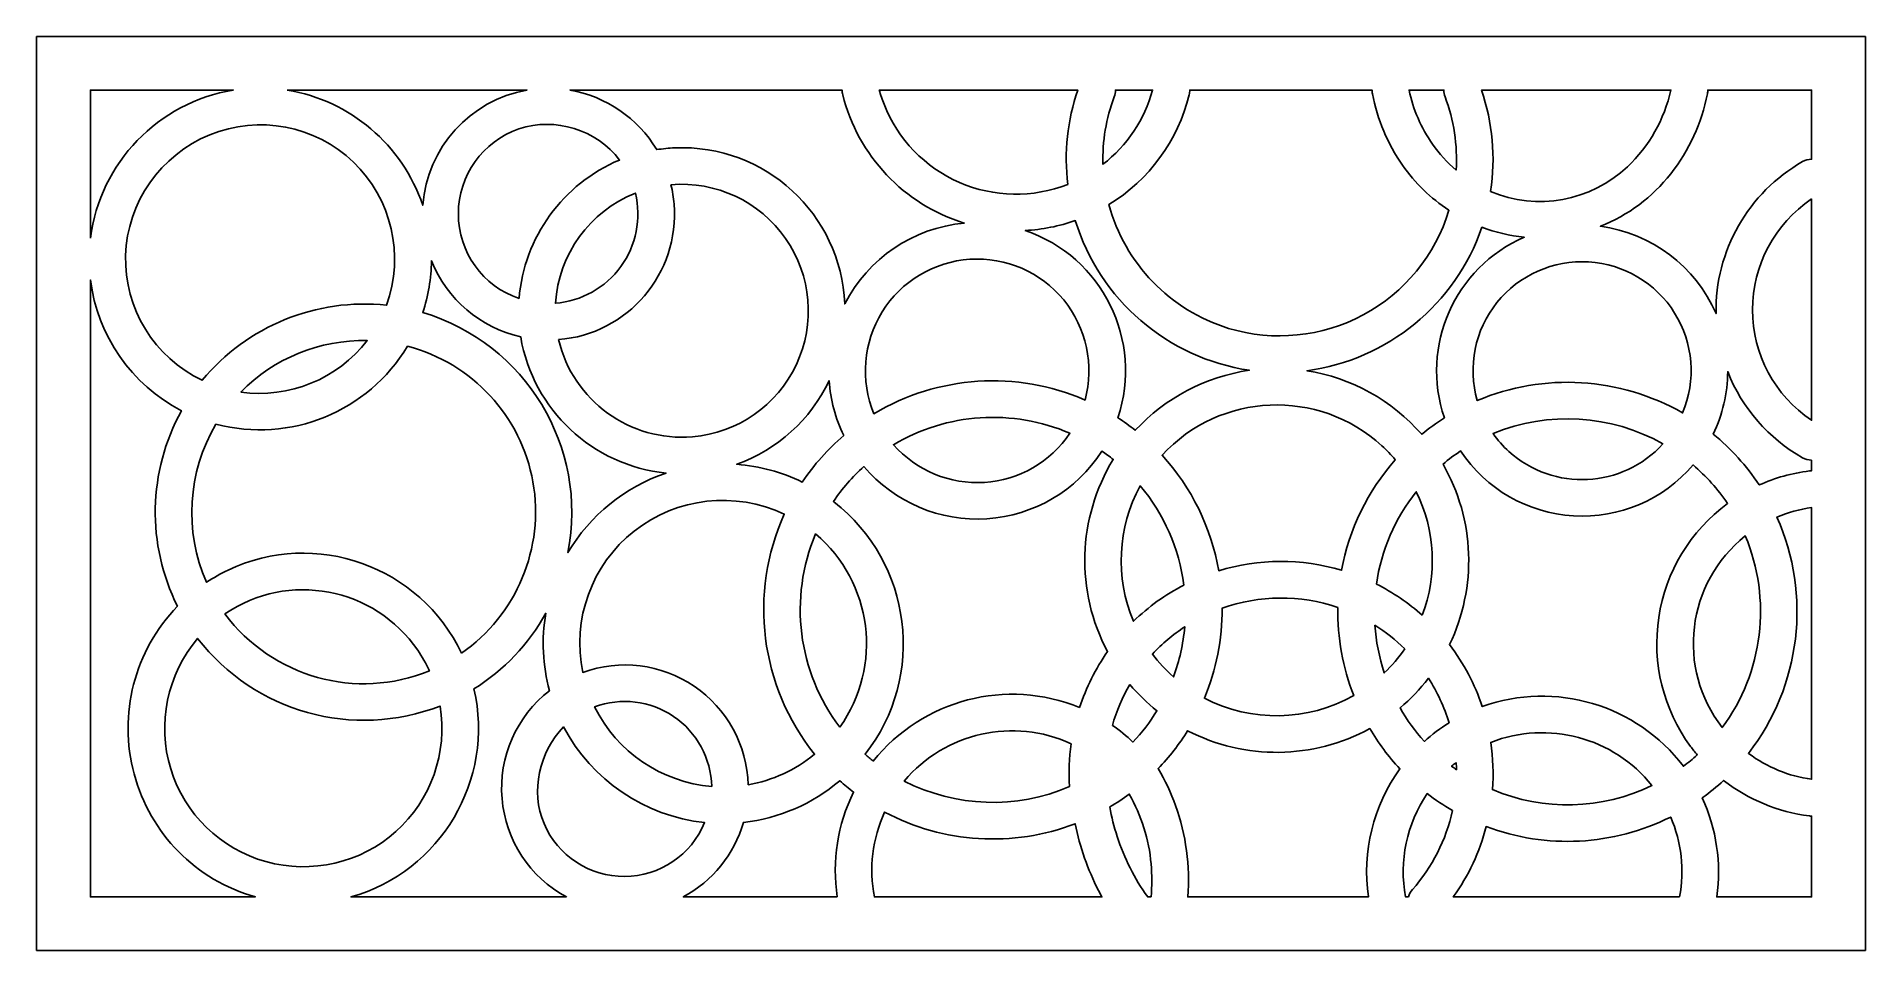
# Model space of a CAD drawing. Header units: centimetres. Extents: x -25.8 to -14.3, y -9 to -3.3.
import ezdxf

# ---------------------------------------------------------------- set-up
doc = ezdxf.new("R2010")
doc.units = ezdxf.units.CM
doc.header["$MEASUREMENT"] = 0
doc.layers.add('layer 1', color=7, linetype='Continuous')

msp = doc.modelspace()

# ---------------------------------------------------------------- linework, layer by layer
at = {"layer": 'layer 1', "color": 250}
for points, knots in [([(-14.34911, -3.25048), (-14.34911, -3.25048), (-25.84957, -3.25048), (-25.84957, -3.25048), (-25.84957, -3.25048), (-25.84957, -3.25048), (-25.84957, -9.00021), (-25.84957, -9.00021), (-25.84957, -9.00021), (-25.84957, -9.00021), (-14.34911, -9.00021), (-14.34911, -9.00021), (-14.34911, -9.00021), (-14.34911, -9.00021), (-14.34911, -3.25048), (-14.34911, -3.25048)], [0, 0, 0, 0, 0.2, 0.2, 0.2, 0.2, 0.4, 0.4, 0.4, 0.4, 0.6, 0.6, 0.6, 0.6, 1, 1, 1, 1]), ([(-25.51119, -4.51854), (-25.51119, -4.51854), (-25.51119, -3.58697), (-25.51119, -3.58697), (-25.51119, -3.58697), (-25.51119, -3.58697), (-24.61283, -3.58697), (-24.61283, -3.58697), (-24.61283, -3.58697), (-25.08507, -3.66576), (-25.44992, -4.04371), (-25.51119, -4.51854)], [0, 0, 0, 0, 0.25, 0.25, 0.25, 0.25, 0.5, 0.5, 0.5, 0.5, 1, 1, 1, 1]), ([(-24.27291, -3.58698), (-24.27291, -3.58698), (-22.76613, -3.58697), (-22.76613, -3.58697), (-22.76613, -3.58697), (-23.12409, -3.65139), (-23.39329, -3.94889), (-23.42106, -4.31153), (-23.42106, -4.31153), (-23.54981, -3.9313), (-23.87691, -3.65288), (-24.2729, -3.58698), (-24.2729, -3.58698), (-24.2729, -3.58698), (-24.27291, -3.58698), (-24.27291, -3.58698)], [0, 0, 0, 0, 0.2, 0.2, 0.2, 0.2, 0.4, 0.4, 0.4, 0.4, 0.6, 0.6, 0.6, 0.6, 1, 1, 1, 1]), ([(-22.49532, -3.58698), (-22.49532, -3.58698), (-20.7838, -3.58697), (-20.7838, -3.58697), (-20.7838, -3.58697), (-20.78397, -3.59678), (-20.78288, -3.60656), (-20.78056, -3.61609), (-20.78056, -3.61609), (-20.6844, -4.00058), (-20.39484, -4.30679), (-20.0162, -4.42388), (-20.0162, -4.42388), (-20.33726, -4.45393), (-20.62053, -4.64565), (-20.76747, -4.93268), (-20.76747, -4.93268), (-20.79167, -4.3662), (-21.26921, -3.92653), (-21.8357, -3.95072), (-21.8357, -3.95072), (-21.87403, -3.95233), (-21.91223, -3.95609), (-21.95014, -3.96198), (-21.95014, -3.96198), (-22.06894, -3.76379), (-22.26774, -3.62698), (-22.49532, -3.58697), (-22.49532, -3.58697), (-22.49532, -3.58697), (-22.49532, -3.58698), (-22.49532, -3.58698)], [0, 0, 0, 0, 0.11111111, 0.11111111, 0.11111111, 0.11111111, 0.22222222, 0.22222222, 0.22222222, 0.22222222, 0.33333333, 0.33333333, 0.33333333, 0.33333333, 0.44444444, 0.44444444, 0.44444444, 0.44444444, 0.55555556, 0.55555556, 0.55555556, 0.55555556, 0.66666667, 0.66666667, 0.66666667, 0.66666667, 0.77777778, 0.77777778, 0.77777778, 0.77777778, 1, 1, 1, 1]), ([(-20.55043, -3.58698), (-20.55043, -3.58698), (-19.30203, -3.58697), (-19.30203, -3.58697), (-19.30203, -3.58697), (-19.36732, -3.77751), (-19.38889, -3.98021), (-19.36513, -4.18022), (-19.36513, -4.18022), (-19.58495, -4.26674), (-19.83013, -4.26241), (-20.04675, -4.16815), (-20.04675, -4.16815), (-20.26336, -4.0739), (-20.43408, -3.89641), (-20.5206, -3.67659), (-20.5206, -3.67659), (-20.53212, -3.64726), (-20.54208, -3.61735), (-20.55043, -3.58697), (-20.55043, -3.58697), (-20.55043, -3.58697), (-20.55043, -3.58698), (-20.55043, -3.58698)], [0, 0, 0, 0, 0.14285714, 0.14285714, 0.14285714, 0.14285714, 0.28571429, 0.28571429, 0.28571429, 0.28571429, 0.42857143, 0.42857143, 0.42857143, 0.42857143, 0.57142857, 0.57142857, 0.57142857, 0.57142857, 0.71428571, 0.71428571, 0.71428571, 0.71428571, 1, 1, 1, 1]), ([(-19.06536, -3.58698), (-19.06536, -3.58698), (-18.83166, -3.58697), (-18.83166, -3.58697), (-18.83166, -3.58697), (-18.88261, -3.77231), (-18.99221, -3.93628), (-19.14394, -4.05428), (-19.14394, -4.05428), (-19.14814, -3.90942), (-19.12397, -3.76508), (-19.07281, -3.62948), (-19.07281, -3.62948), (-19.06767, -3.61591), (-19.06514, -3.60149), (-19.06536, -3.58697), (-19.06536, -3.58697), (-19.06536, -3.58697), (-19.06536, -3.58698), (-19.06536, -3.58698)], [0, 0, 0, 0, 0.16666667, 0.16666667, 0.16666667, 0.16666667, 0.33333333, 0.33333333, 0.33333333, 0.33333333, 0.5, 0.5, 0.5, 0.5, 0.66666667, 0.66666667, 0.66666667, 0.66666667, 1, 1, 1, 1]), ([(-18.59827, -3.58698), (-18.59827, -3.58698), (-17.45119, -3.58697), (-17.45119, -3.58697), (-17.45119, -3.58697), (-17.45131, -3.59475), (-17.45064, -3.60252), (-17.44918, -3.61015), (-17.44918, -3.61015), (-17.41873, -3.77181), (-17.35414, -3.92504), (-17.25967, -4.05971), (-17.25967, -4.05971), (-17.18116, -4.17166), (-17.08239, -4.26786), (-16.96839, -4.34338), (-16.96839, -4.34338), (-17.05339, -4.62551), (-17.247, -4.86233), (-17.50662, -5.00172), (-17.50662, -5.00172), (-17.76623, -5.14111), (-18.07193, -5.17125), (-18.35406, -5.08624), (-18.35406, -5.08624), (-18.72168, -4.97302), (-19.00586, -4.67908), (-19.10698, -4.30795), (-19.10698, -4.30795), (-18.85357, -4.15319), (-18.67186, -3.90457), (-18.60153, -3.61609), (-18.60153, -3.61609), (-18.5992, -3.60656), (-18.59811, -3.59678), (-18.59827, -3.58697), (-18.59827, -3.58697), (-18.59827, -3.58697), (-18.59827, -3.58698), (-18.59827, -3.58698)], [0, 0, 0, 0, 0.09090909, 0.09090909, 0.09090909, 0.09090909, 0.18181818, 0.18181818, 0.18181818, 0.18181818, 0.27272727, 0.27272727, 0.27272727, 0.27272727, 0.36363636, 0.36363636, 0.36363636, 0.36363636, 0.45454545, 0.45454545, 0.45454545, 0.45454545, 0.54545455, 0.54545455, 0.54545455, 0.54545455, 0.63636364, 0.63636364, 0.63636364, 0.63636364, 0.72727273, 0.72727273, 0.72727273, 0.72727273, 0.81818182, 0.81818182, 0.81818182, 0.81818182, 1, 1, 1, 1]), ([(-17.21919, -3.58698), (-17.21919, -3.58698), (-16.99981, -3.58697), (-16.99981, -3.58697), (-16.99981, -3.58697), (-17.00007, -3.60148), (-16.99758, -3.61589), (-16.99247, -3.62947), (-16.99247, -3.62947), (-16.93704, -3.77639), (-16.91336, -3.93345), (-16.92299, -4.09018), (-16.92299, -4.09018), (-16.97916, -4.04254), (-17.029, -3.98789), (-17.07128, -3.92758), (-17.07128, -3.92758), (-17.14309, -3.82522), (-17.19341, -3.70932), (-17.21919, -3.58697), (-17.21919, -3.58697), (-17.21919, -3.58697), (-17.21919, -3.58698), (-17.21919, -3.58698)], [0, 0, 0, 0, 0.14285714, 0.14285714, 0.14285714, 0.14285714, 0.28571429, 0.28571429, 0.28571429, 0.28571429, 0.42857143, 0.42857143, 0.42857143, 0.42857143, 0.57142857, 0.57142857, 0.57142857, 0.57142857, 0.71428571, 0.71428571, 0.71428571, 0.71428571, 1, 1, 1, 1]), ([(-16.76325, -3.58698), (-16.76325, -3.58698), (-15.57275, -3.58697), (-15.57275, -3.58697), (-15.57275, -3.58697), (-15.61335, -3.77147), (-15.70852, -3.93959), (-15.84578, -4.06939), (-15.84578, -4.06939), (-16.07617, -4.28735), (-16.41411, -4.34811), (-16.70616, -4.22446), (-16.70616, -4.22446), (-16.67349, -4.01043), (-16.69306, -3.79178), (-16.76325, -3.58697), (-16.76325, -3.58697), (-16.76325, -3.58697), (-16.76325, -3.58698), (-16.76325, -3.58698)], [0, 0, 0, 0, 0.16666667, 0.16666667, 0.16666667, 0.16666667, 0.33333333, 0.33333333, 0.33333333, 0.33333333, 0.5, 0.5, 0.5, 0.5, 0.66666667, 0.66666667, 0.66666667, 0.66666667, 1, 1, 1, 1]), ([(-14.68749, -3.58698), (-14.68749, -3.58698), (-14.68749, -4.02234), (-14.68749, -4.02234), (-14.68749, -4.02234), (-14.70723, -4.0223), (-14.72664, -4.02734), (-14.74387, -4.03699), (-14.74387, -4.03699), (-15.08647, -4.23263), (-15.29525, -4.59891), (-15.28858, -4.99337), (-15.28858, -4.99337), (-15.41794, -4.69539), (-15.69368, -4.48707), (-16.01572, -4.44442), (-16.01572, -4.44442), (-15.8414, -4.37533), (-15.68865, -4.26119), (-15.57302, -4.11357), (-15.57302, -4.11357), (-15.45782, -3.9665), (-15.37895, -3.79442), (-15.34275, -3.61115), (-15.34275, -3.61115), (-15.34118, -3.60319), (-15.34046, -3.59508), (-15.34059, -3.58697), (-15.34059, -3.58697), (-15.34059, -3.58697), (-14.68749, -3.58697), (-14.68749, -3.58697), (-14.68749, -3.58697), (-14.68749, -3.58697), (-14.68749, -3.58698), (-14.68749, -3.58698)], [0, 0, 0, 0, 0.1, 0.1, 0.1, 0.1, 0.2, 0.2, 0.2, 0.2, 0.3, 0.3, 0.3, 0.3, 0.4, 0.4, 0.4, 0.4, 0.5, 0.5, 0.5, 0.5, 0.6, 0.6, 0.6, 0.6, 0.7, 0.7, 0.7, 0.7, 0.8, 0.8, 0.8, 0.8, 1, 1, 1, 1]), ([(-24.80825, -5.41314), (-25.11001, -5.26991), (-25.2988, -4.96208), (-25.28968, -4.62817), (-25.28968, -4.62817), (-25.28056, -4.29427), (-25.07014, -3.99515), (-24.76101, -3.8686), (-24.76101, -3.8686), (-24.45229, -3.74224), (-24.09812, -3.80945), (-23.85715, -4.04012), (-23.85715, -4.04012), (-23.61618, -4.27079), (-23.53542, -4.62679), (-23.64819, -4.94073), (-23.64819, -4.94073), (-24.08979, -4.89378), (-24.52521, -5.07094), (-24.80825, -5.41314), (-24.80825, -5.41314), (-24.80825, -5.41314), (-24.80825, -5.41314), (-24.80825, -5.41314)], [0, 0, 0, 0, 0.14285714, 0.14285714, 0.14285714, 0.14285714, 0.28571429, 0.28571429, 0.28571429, 0.28571429, 0.42857143, 0.42857143, 0.42857143, 0.42857143, 0.57142857, 0.57142857, 0.57142857, 0.57142857, 0.71428571, 0.71428571, 0.71428571, 0.71428571, 1, 1, 1, 1]), ([(-22.81564, -4.89859), (-23.04386, -4.82086), (-23.19733, -4.60654), (-23.1974, -4.36544), (-23.1974, -4.36544), (-23.19748, -4.12435), (-23.04414, -3.90993), (-22.81596, -3.83206), (-22.81596, -3.83206), (-22.58779, -3.75419), (-22.33067, -3.83631), (-22.18334, -4.02714), (-22.18334, -4.02714), (-22.54027, -4.17706), (-22.78402, -4.51274), (-22.81564, -4.89858), (-22.81564, -4.89858), (-22.81564, -4.89858), (-22.81564, -4.89859), (-22.81564, -4.89859)], [0, 0, 0, 0, 0.16666667, 0.16666667, 0.16666667, 0.16666667, 0.33333333, 0.33333333, 0.33333333, 0.33333333, 0.5, 0.5, 0.5, 0.5, 0.66666667, 0.66666667, 0.66666667, 0.66666667, 1, 1, 1, 1]), ([(-22.0843, -4.23531), (-22.04541, -4.39527), (-22.07864, -4.56424), (-22.1752, -4.69756), (-22.1752, -4.69756), (-22.27176, -4.83088), (-22.42291, -4.91522), (-22.58703, -4.92816), (-22.58703, -4.92816), (-22.5665, -4.61994), (-22.37088, -4.35057), (-22.08429, -4.23531), (-22.08429, -4.23531), (-22.08429, -4.23531), (-22.0843, -4.23531), (-22.0843, -4.23531)], [0, 0, 0, 0, 0.2, 0.2, 0.2, 0.2, 0.4, 0.4, 0.4, 0.4, 0.6, 0.6, 0.6, 0.6, 1, 1, 1, 1]), ([(-22.56745, -5.15743), (-22.13101, -5.12218), (-21.80569, -4.7408), (-21.84093, -4.30436), (-21.84093, -4.30436), (-21.84421, -4.2634), (-21.85068, -4.22276), (-21.86026, -4.1828), (-21.86026, -4.1828), (-21.57695, -4.15861), (-21.30225, -4.2874), (-21.13965, -4.52067), (-21.13965, -4.52067), (-20.97704, -4.75393), (-20.95123, -5.05622), (-21.07194, -5.31367), (-21.07194, -5.31367), (-21.19265, -5.57113), (-21.44154, -5.74462), (-21.72485, -5.76881), (-21.72485, -5.76881), (-22.11785, -5.80092), (-22.47571, -5.54092), (-22.56745, -5.15743)], [0, 0, 0, 0, 0.14285714, 0.14285714, 0.14285714, 0.14285714, 0.28571429, 0.28571429, 0.28571429, 0.28571429, 0.42857143, 0.42857143, 0.42857143, 0.42857143, 0.57142857, 0.57142857, 0.57142857, 0.57142857, 0.71428571, 0.71428571, 0.71428571, 0.71428571, 1, 1, 1, 1]), ([(-14.68749, -4.27225), (-14.68749, -4.27225), (-14.68749, -5.66499), (-14.68749, -5.66499), (-14.68749, -5.66499), (-14.91954, -5.5097), (-15.059, -5.24903), (-15.05939, -4.9698), (-15.05939, -4.9698), (-15.05979, -4.69058), (-14.91911, -4.4282), (-14.68749, -4.27226), (-14.68749, -4.27226), (-14.68749, -4.27226), (-14.68749, -4.27225), (-14.68749, -4.27225)], [0, 0, 0, 0, 0.2, 0.2, 0.2, 0.2, 0.4, 0.4, 0.4, 0.4, 0.6, 0.6, 0.6, 0.6, 1, 1, 1, 1]), ([(-18.94025, -5.72773), (-18.97549, -5.69976), (-19.01201, -5.67345), (-19.04971, -5.6489), (-19.04971, -5.6489), (-18.88764, -5.16226), (-19.1473, -4.63637), (-19.63267, -4.47053), (-19.63267, -4.47053), (-19.52523, -4.46494), (-19.41919, -4.44392), (-19.31775, -4.4081), (-19.31775, -4.4081), (-19.1641, -4.90658), (-18.73899, -5.27276), (-18.22315, -5.35022), (-18.22315, -5.35022), (-18.49856, -5.38983), (-18.75176, -5.52307), (-18.94025, -5.72774), (-18.94025, -5.72774), (-18.94025, -5.72774), (-18.94025, -5.72773), (-18.94025, -5.72773)], [0, 0, 0, 0, 0.14285714, 0.14285714, 0.14285714, 0.14285714, 0.28571429, 0.28571429, 0.28571429, 0.28571429, 0.42857143, 0.42857143, 0.42857143, 0.42857143, 0.57142857, 0.57142857, 0.57142857, 0.57142857, 0.71428571, 0.71428571, 0.71428571, 0.71428571, 1, 1, 1, 1]), ([(-16.99683, -5.64963), (-17.04646, -5.68115), (-17.09411, -5.71567), (-17.13954, -5.75301), (-17.13954, -5.75301), (-17.3259, -5.53898), (-17.58141, -5.39736), (-17.86171, -5.35288), (-17.86171, -5.35288), (-17.35358, -5.28401), (-16.92789, -4.93523), (-16.76102, -4.45037), (-16.76102, -4.45037), (-16.6755, -4.48295), (-16.58602, -4.50393), (-16.49493, -4.51275), (-16.49493, -4.51275), (-16.93245, -4.70399), (-17.15079, -5.19763), (-16.99683, -5.64962), (-16.99683, -5.64962), (-16.99683, -5.64962), (-16.99683, -5.64963), (-16.99683, -5.64963)], [0, 0, 0, 0, 0.14285714, 0.14285714, 0.14285714, 0.14285714, 0.28571429, 0.28571429, 0.28571429, 0.28571429, 0.42857143, 0.42857143, 0.42857143, 0.42857143, 0.57142857, 0.57142857, 0.57142857, 0.57142857, 0.71428571, 0.71428571, 0.71428571, 0.71428571, 1, 1, 1, 1]), ([(-22.80524, -5.14053), (-22.72756, -5.59923), (-22.35406, -5.94962), (-21.89126, -5.99704), (-21.89126, -5.99704), (-22.15061, -6.08394), (-22.36963, -6.26163), (-22.50802, -6.49758), (-22.50802, -6.49758), (-22.37912, -5.83386), (-22.77299, -5.18089), (-23.42067, -4.98687), (-23.42067, -4.98687), (-23.386, -4.8818), (-23.36775, -4.77204), (-23.36658, -4.66141), (-23.36658, -4.66141), (-23.26868, -4.90312), (-23.05937, -5.08188), (-22.80526, -5.1405), (-22.80526, -5.1405), (-22.80526, -5.1405), (-22.80524, -5.14053), (-22.80524, -5.14053)], [0, 0, 0, 0, 0.14285714, 0.14285714, 0.14285714, 0.14285714, 0.28571429, 0.28571429, 0.28571429, 0.28571429, 0.42857143, 0.42857143, 0.42857143, 0.42857143, 0.57142857, 0.57142857, 0.57142857, 0.57142857, 0.71428571, 0.71428571, 0.71428571, 0.71428571, 1, 1, 1, 1]), ([(-19.25622, -5.53716), (-19.68688, -5.35014), (-20.18088, -5.38206), (-20.58368, -5.62331), (-20.58368, -5.62331), (-20.67099, -5.4141), (-20.65196, -5.17562), (-20.53257, -4.98292), (-20.53257, -4.98292), (-20.41318, -4.79021), (-20.20637, -4.66687), (-19.98018, -4.65191), (-19.98018, -4.65191), (-19.75398, -4.63695), (-19.53447, -4.7321), (-19.39074, -4.90741), (-19.39074, -4.90741), (-19.24701, -5.08271), (-19.1972, -5.3183), (-19.25621, -5.53717), (-19.25621, -5.53717), (-19.25621, -5.53717), (-19.25622, -5.53716), (-19.25622, -5.53716)], [0, 0, 0, 0, 0.14285714, 0.14285714, 0.14285714, 0.14285714, 0.28571429, 0.28571429, 0.28571429, 0.28571429, 0.42857143, 0.42857143, 0.42857143, 0.42857143, 0.57142857, 0.57142857, 0.57142857, 0.57142857, 0.71428571, 0.71428571, 0.71428571, 0.71428571, 1, 1, 1, 1]), ([(-15.49873, -5.61834), (-15.89356, -5.39225), (-16.37092, -5.36339), (-16.78996, -5.54062), (-16.78996, -5.54062), (-16.85107, -5.32712), (-16.80487, -5.09724), (-16.66603, -4.92392), (-16.66603, -4.92392), (-16.52718, -4.7506), (-16.31119, -4.65547), (-16.0895, -4.66853), (-16.0895, -4.66853), (-15.8678, -4.68159), (-15.6662, -4.80134), (-15.54867, -4.98977), (-15.54867, -4.98977), (-15.43114, -5.1782), (-15.41294, -5.41352), (-15.49872, -5.61836), (-15.49872, -5.61836), (-15.49872, -5.61836), (-15.49873, -5.61834), (-15.49873, -5.61834)], [0, 0, 0, 0, 0.14285714, 0.14285714, 0.14285714, 0.14285714, 0.28571429, 0.28571429, 0.28571429, 0.28571429, 0.42857143, 0.42857143, 0.42857143, 0.42857143, 0.57142857, 0.57142857, 0.57142857, 0.57142857, 0.71428571, 0.71428571, 0.71428571, 0.71428571, 1, 1, 1, 1]), ([(-24.47363, -8.6637), (-24.47363, -8.6637), (-25.51119, -8.6637), (-25.51119, -8.6637), (-25.51119, -8.6637), (-25.51119, -8.6637), (-25.51119, -4.78112), (-25.51119, -4.78112), (-25.51119, -4.78112), (-25.46618, -5.13283), (-25.25274, -5.44029), (-24.9388, -5.60513), (-24.9388, -5.60513), (-25.14874, -5.98626), (-25.15813, -6.44582), (-24.9636, -6.83503), (-24.9636, -6.83503), (-25.23391, -7.11417), (-25.33748, -7.51492), (-25.23625, -7.89008), (-25.23625, -7.89008), (-25.13502, -8.26524), (-24.84768, -8.55843), (-24.47363, -8.6637), (-24.47363, -8.6637), (-24.47363, -8.6637), (-24.47363, -8.6637), (-24.47363, -8.6637)], [0, 0, 0, 0, 0.125, 0.125, 0.125, 0.125, 0.25, 0.25, 0.25, 0.25, 0.375, 0.375, 0.375, 0.375, 0.5, 0.5, 0.5, 0.5, 0.625, 0.625, 0.625, 0.625, 0.75, 0.75, 0.75, 0.75, 1, 1, 1, 1]), ([(-24.56588, -5.48711), (-24.35666, -5.27403), (-24.06851, -5.15675), (-23.76995, -5.16297), (-23.76995, -5.16297), (-23.95766, -5.40607), (-24.26171, -5.52977), (-24.56587, -5.4871), (-24.56587, -5.4871), (-24.56587, -5.4871), (-24.56588, -5.48711), (-24.56588, -5.48711)], [0, 0, 0, 0, 0.25, 0.25, 0.25, 0.25, 0.5, 0.5, 0.5, 0.5, 1, 1, 1, 1]), ([(-23.17726, -7.1309), (-23.43863, -6.5807), (-24.09528, -6.34596), (-24.64548, -6.60732), (-24.64548, -6.60732), (-24.69234, -6.62956), (-24.73758, -6.65506), (-24.78085, -6.68365), (-24.78085, -6.68365), (-24.92255, -6.36222), (-24.90046, -5.99189), (-24.72183, -5.68943), (-24.72183, -5.68943), (-24.25559, -5.8112), (-23.76525, -5.61181), (-23.51702, -5.19878), (-23.51702, -5.19878), (-23.1101, -5.30535), (-22.80218, -5.63864), (-22.7281, -6.05271), (-22.7281, -6.05271), (-22.65402, -6.46678), (-22.83253, -6.88982), (-23.17726, -7.13087), (-23.17726, -7.13087), (-23.17726, -7.13087), (-23.17726, -7.1309), (-23.17726, -7.1309)], [0, 0, 0, 0, 0.125, 0.125, 0.125, 0.125, 0.25, 0.25, 0.25, 0.25, 0.375, 0.375, 0.375, 0.375, 0.5, 0.5, 0.5, 0.5, 0.625, 0.625, 0.625, 0.625, 0.75, 0.75, 0.75, 0.75, 1, 1, 1, 1]), ([(-14.68749, -5.91503), (-14.68749, -5.91503), (-14.68749, -5.98263), (-14.68749, -5.98263), (-14.68749, -5.98263), (-14.69219, -5.98262), (-14.69689, -5.98291), (-14.70155, -5.98348), (-14.70155, -5.98348), (-14.81055, -5.9969), (-14.91687, -6.02665), (-15.017, -6.07176), (-15.017, -6.07176), (-15.09689, -5.95107), (-15.19442, -5.84309), (-15.3064, -5.75139), (-15.3064, -5.75139), (-15.24718, -5.62891), (-15.21599, -5.49484), (-15.2151, -5.3588), (-15.2151, -5.3588), (-15.1251, -5.58826), (-14.95873, -5.77948), (-14.74387, -5.90025), (-14.74387, -5.90025), (-14.72666, -5.90994), (-14.70724, -5.91503), (-14.68749, -5.91503)], [0, 0, 0, 0, 0.125, 0.125, 0.125, 0.125, 0.25, 0.25, 0.25, 0.25, 0.375, 0.375, 0.375, 0.375, 0.5, 0.5, 0.5, 0.5, 0.625, 0.625, 0.625, 0.625, 0.75, 0.75, 0.75, 0.75, 1, 1, 1, 1]), ([(-20.774, -5.76078), (-20.87379, -5.84604), (-20.96144, -5.94448), (-21.03459, -6.05344), (-21.03459, -6.05344), (-21.16355, -5.9904), (-21.30327, -5.95246), (-21.4464, -5.94163), (-21.4464, -5.94163), (-21.19081, -5.84992), (-20.98204, -5.6609), (-20.8656, -5.41559), (-20.8656, -5.41559), (-20.85758, -5.53549), (-20.82649, -5.65268), (-20.77401, -5.76078), (-20.77401, -5.76078), (-20.77401, -5.76078), (-20.774, -5.76078), (-20.774, -5.76078)], [0, 0, 0, 0, 0.16666667, 0.16666667, 0.16666667, 0.16666667, 0.33333333, 0.33333333, 0.33333333, 0.33333333, 0.5, 0.5, 0.5, 0.5, 0.66666667, 0.66666667, 0.66666667, 0.66666667, 1, 1, 1, 1]), ([(-17.30537, -5.9131), (-17.47905, -6.1099), (-17.59584, -6.35013), (-17.64325, -6.60829), (-17.64325, -6.60829), (-17.89551, -6.53318), (-18.16421, -6.53437), (-18.41577, -6.6118), (-18.41577, -6.6118), (-18.46269, -6.34035), (-18.58624, -6.08813), (-18.77202, -5.88472), (-18.77202, -5.88472), (-18.40691, -5.48666), (-17.78734, -5.46078), (-17.38926, -5.82587), (-17.38926, -5.82587), (-17.35951, -5.85318), (-17.33149, -5.88232), (-17.30535, -5.9131), (-17.30535, -5.9131), (-17.30535, -5.9131), (-17.30537, -5.9131), (-17.30537, -5.9131)], [0, 0, 0, 0, 0.14285714, 0.14285714, 0.14285714, 0.14285714, 0.28571429, 0.28571429, 0.28571429, 0.28571429, 0.42857143, 0.42857143, 0.42857143, 0.42857143, 0.57142857, 0.57142857, 0.57142857, 0.57142857, 0.71428571, 0.71428571, 0.71428571, 0.71428571, 1, 1, 1, 1]), ([(-19.35195, -5.74644), (-19.47335, -5.92681), (-19.67144, -6.04078), (-19.88839, -6.05509), (-19.88839, -6.05509), (-20.10534, -6.06939), (-20.31766, -5.9813), (-20.4617, -5.81844), (-20.4617, -5.81844), (-20.12486, -5.61792), (-19.71192, -5.59124), (-19.35194, -5.74643), (-19.35194, -5.74643), (-19.35194, -5.74643), (-19.35195, -5.74644), (-19.35195, -5.74644)], [0, 0, 0, 0, 0.2, 0.2, 0.2, 0.2, 0.4, 0.4, 0.4, 0.4, 0.6, 0.6, 0.6, 0.6, 1, 1, 1, 1]), ([(-15.62236, -5.81269), (-15.87603, -6.09341), (-16.30988, -6.11476), (-16.5906, -5.8611), (-16.5906, -5.8611), (-16.62793, -5.82731), (-16.66144, -5.78951), (-16.6905, -5.7484), (-16.6905, -5.7484), (-16.34358, -5.6048), (-15.94961, -5.62862), (-15.62236, -5.81269), (-15.62236, -5.81269), (-15.62236, -5.81269), (-15.62236, -5.81269), (-15.62236, -5.81269)], [0, 0, 0, 0, 0.2, 0.2, 0.2, 0.2, 0.4, 0.4, 0.4, 0.4, 0.6, 0.6, 0.6, 0.6, 1, 1, 1, 1]), ([(-19.29077, -7.47155), (-19.75051, -7.28413), (-20.27827, -7.42106), (-20.58823, -7.8089), (-20.58823, -7.8089), (-20.60562, -7.79517), (-20.62262, -7.78097), (-20.63923, -7.76632), (-20.63923, -7.76632), (-20.25488, -7.27284), (-20.34221, -6.5621), (-20.83569, -6.17775), (-20.83569, -6.17775), (-20.83569, -6.17775), (-20.83909, -6.17511), (-20.83909, -6.17511), (-20.83909, -6.17511), (-20.78421, -6.0945), (-20.71978, -6.0208), (-20.64724, -5.95562), (-20.64724, -5.95562), (-20.45585, -6.18154), (-20.16866, -6.3033), (-19.87321, -6.28379), (-19.87321, -6.28379), (-19.57777, -6.26427), (-19.31024, -6.10761), (-19.15023, -5.85848), (-19.15023, -5.85848), (-19.12598, -5.87515), (-19.10235, -5.89271), (-19.07938, -5.9111), (-19.07938, -5.9111), (-19.30408, -6.27976), (-19.31781, -6.7392), (-19.11511, -7.12041), (-19.11511, -7.12041), (-19.19067, -7.22816), (-19.24986, -7.34647), (-19.29078, -7.47155), (-19.29078, -7.47155), (-19.29078, -7.47155), (-19.29077, -7.47155), (-19.29077, -7.47155)], [0, 0, 0, 0, 0.08333333, 0.08333333, 0.08333333, 0.08333333, 0.16666667, 0.16666667, 0.16666667, 0.16666667, 0.25, 0.25, 0.25, 0.25, 0.33333333, 0.33333333, 0.33333333, 0.33333333, 0.41666667, 0.41666667, 0.41666667, 0.41666667, 0.5, 0.5, 0.5, 0.5, 0.58333333, 0.58333333, 0.58333333, 0.58333333, 0.66666667, 0.66666667, 0.66666667, 0.66666667, 0.75, 0.75, 0.75, 0.75, 0.83333333, 0.83333333, 0.83333333, 0.83333333, 1, 1, 1, 1]), ([(-16.75853, -7.46567), (-16.80516, -7.32532), (-16.8748, -7.19373), (-16.96463, -7.07624), (-16.96463, -7.07624), (-16.79039, -6.71396), (-16.80549, -6.28947), (-17.00536, -5.94068), (-17.00536, -5.94068), (-16.97004, -5.9109), (-16.93304, -5.88315), (-16.89457, -5.85758), (-16.89457, -5.85758), (-16.73538, -6.09788), (-16.4724, -6.24928), (-16.18465, -6.26627), (-16.18465, -6.26627), (-15.8969, -6.28327), (-15.61925, -6.16545), (-15.43288, -5.94555), (-15.43288, -5.94555), (-15.35006, -6.01631), (-15.27711, -6.0979), (-15.21602, -6.18809), (-15.21602, -6.18809), (-15.44961, -6.36023), (-15.60525, -6.61812), (-15.64869, -6.90502), (-15.64869, -6.90502), (-15.69214, -7.19192), (-15.62065, -7.48321), (-15.4485, -7.7168), (-15.4485, -7.7168), (-15.43511, -7.735), (-15.42116, -7.75278), (-15.40666, -7.77011), (-15.40666, -7.77011), (-15.43457, -7.79536), (-15.46363, -7.81931), (-15.49376, -7.84187), (-15.49376, -7.84187), (-15.78844, -7.45395), (-16.29987, -7.30154), (-16.75855, -7.46566), (-16.75855, -7.46566), (-16.75855, -7.46566), (-16.75853, -7.46567), (-16.75853, -7.46567)], [0, 0, 0, 0, 0.07692308, 0.07692308, 0.07692308, 0.07692308, 0.15384615, 0.15384615, 0.15384615, 0.15384615, 0.23076923, 0.23076923, 0.23076923, 0.23076923, 0.30769231, 0.30769231, 0.30769231, 0.30769231, 0.38461538, 0.38461538, 0.38461538, 0.38461538, 0.46153846, 0.46153846, 0.46153846, 0.46153846, 0.53846154, 0.53846154, 0.53846154, 0.53846154, 0.61538462, 0.61538462, 0.61538462, 0.61538462, 0.69230769, 0.69230769, 0.69230769, 0.69230769, 0.76923077, 0.76923077, 0.76923077, 0.76923077, 0.84615385, 0.84615385, 0.84615385, 0.84615385, 1, 1, 1, 1]), ([(-18.90962, -6.07674), (-18.76017, -6.25427), (-18.66481, -6.4711), (-18.63491, -6.70122), (-18.63491, -6.70122), (-18.75124, -6.76123), (-18.85807, -6.83802), (-18.95201, -6.92917), (-18.95201, -6.92917), (-19.06804, -6.65343), (-19.05236, -6.33966), (-18.90964, -6.07674), (-18.90964, -6.07674), (-18.90964, -6.07674), (-18.90962, -6.07674), (-18.90962, -6.07674)], [0, 0, 0, 0, 0.2, 0.2, 0.2, 0.2, 0.4, 0.4, 0.4, 0.4, 0.6, 0.6, 0.6, 0.6, 1, 1, 1, 1]), ([(-21.37432, -7.95815), (-21.38163, -7.70875), (-21.50832, -7.47804), (-21.71486, -7.33805), (-21.71486, -7.33805), (-21.92141, -7.19805), (-22.18086, -7.16519), (-22.41523, -7.25079), (-22.41523, -7.25079), (-22.48432, -6.91701), (-22.35904, -6.57282), (-22.09157, -6.36154), (-22.09157, -6.36154), (-21.82409, -6.15025), (-21.45613, -6.11002), (-21.14741, -6.25452), (-21.14741, -6.25452), (-21.37308, -6.75412), (-21.30001, -7.33751), (-20.9576, -7.76561), (-20.9576, -7.76561), (-21.07755, -7.86465), (-21.22116, -7.93099), (-21.37432, -7.95815), (-21.37432, -7.95815), (-21.37432, -7.95815), (-21.37432, -7.95815), (-21.37432, -7.95815)], [0, 0, 0, 0, 0.125, 0.125, 0.125, 0.125, 0.25, 0.25, 0.25, 0.25, 0.375, 0.375, 0.375, 0.375, 0.5, 0.5, 0.5, 0.5, 0.625, 0.625, 0.625, 0.625, 0.75, 0.75, 0.75, 0.75, 1, 1, 1, 1]), ([(-17.13546, -6.89183), (-17.22272, -6.81388), (-17.31985, -6.74775), (-17.42437, -6.69514), (-17.42437, -6.69514), (-17.3936, -6.48266), (-17.30699, -6.28204), (-17.17348, -6.11389), (-17.17348, -6.11389), (-17.05405, -6.35678), (-17.04035, -6.63843), (-17.13546, -6.89183), (-17.13546, -6.89183), (-17.13546, -6.89183), (-17.13546, -6.89183), (-17.13546, -6.89183)], [0, 0, 0, 0, 0.2, 0.2, 0.2, 0.2, 0.4, 0.4, 0.4, 0.4, 0.6, 0.6, 0.6, 0.6, 1, 1, 1, 1]), ([(-14.68749, -6.2137), (-14.68749, -6.2137), (-14.68749, -7.92365), (-14.68749, -7.92365), (-14.68749, -7.92365), (-14.83139, -7.90353), (-14.96794, -7.84736), (-15.08438, -7.76043), (-15.08438, -7.76043), (-14.756, -7.33532), (-14.68705, -6.76491), (-14.90526, -6.27405), (-14.90526, -6.27405), (-14.83564, -6.24446), (-14.76241, -6.22417), (-14.68749, -6.2137), (-14.68749, -6.2137), (-14.68749, -6.2137), (-14.68749, -6.2137), (-14.68749, -6.2137)], [0, 0, 0, 0, 0.16666667, 0.16666667, 0.16666667, 0.16666667, 0.33333333, 0.33333333, 0.33333333, 0.33333333, 0.5, 0.5, 0.5, 0.5, 0.66666667, 0.66666667, 0.66666667, 0.66666667, 1, 1, 1, 1]), ([(-20.79874, -7.59549), (-21.063, -7.24688), (-21.12107, -6.78331), (-20.95141, -6.3801), (-20.95141, -6.3801), (-20.59204, -6.68339), (-20.52596, -7.21242), (-20.79874, -7.59547), (-20.79874, -7.59547), (-20.79874, -7.59547), (-20.79874, -7.59549), (-20.79874, -7.59549)], [0, 0, 0, 0, 0.25, 0.25, 0.25, 0.25, 0.5, 0.5, 0.5, 0.5, 1, 1, 1, 1]), ([(-15.24984, -7.59807), (-15.53988, -7.22465), (-15.47464, -6.68672), (-15.10455, -6.39244), (-15.10455, -6.39244), (-14.93694, -6.79163), (-14.99233, -7.25001), (-15.24983, -7.59807), (-15.24983, -7.59807), (-15.24983, -7.59807), (-15.24984, -7.59807), (-15.24984, -7.59807)], [0, 0, 0, 0, 0.25, 0.25, 0.25, 0.25, 0.5, 0.5, 0.5, 0.5, 1, 1, 1, 1]), ([(-24.665, -6.88302), (-24.26767, -6.6113), (-23.72467, -6.71405), (-23.45295, -7.11138), (-23.45295, -7.11138), (-23.42482, -7.15256), (-23.40027, -7.1961), (-23.37958, -7.24149), (-23.37958, -7.24149), (-23.83936, -7.4294), (-24.36852, -7.28152), (-24.665, -6.88302), (-24.665, -6.88302), (-24.665, -6.88302), (-24.665, -6.88302), (-24.665, -6.88302)], [0, 0, 0, 0, 0.2, 0.2, 0.2, 0.2, 0.4, 0.4, 0.4, 0.4, 0.6, 0.6, 0.6, 0.6, 1, 1, 1, 1]), ([(-17.66677, -6.8423), (-17.67032, -7.03205), (-17.63649, -7.22057), (-17.56716, -7.39724), (-17.56716, -7.39724), (-17.85734, -7.56037), (-18.21048, -7.56626), (-18.50608, -7.41318), (-18.50608, -7.41318), (-18.43123, -7.23392), (-18.39337, -7.04147), (-18.39474, -6.84722), (-18.39474, -6.84722), (-18.1597, -6.76324), (-17.90296, -6.76154), (-17.66679, -6.84227), (-17.66679, -6.84227), (-17.66679, -6.84227), (-17.66677, -6.8423), (-17.66677, -6.8423)], [0, 0, 0, 0, 0.16666667, 0.16666667, 0.16666667, 0.16666667, 0.33333333, 0.33333333, 0.33333333, 0.33333333, 0.5, 0.5, 0.5, 0.5, 0.66666667, 0.66666667, 0.66666667, 0.66666667, 1, 1, 1, 1]), ([(-22.51658, -8.6637), (-22.51658, -8.6637), (-23.87267, -8.6637), (-23.87267, -8.6637), (-23.87267, -8.6637), (-23.3075, -8.50228), (-22.96742, -7.92777), (-23.09925, -7.35496), (-23.09925, -7.35496), (-22.91053, -7.23702), (-22.755, -7.07307), (-22.6472, -6.87838), (-22.6472, -6.87838), (-22.67511, -7.04066), (-22.6673, -7.207), (-22.62429, -7.36594), (-22.62429, -7.36594), (-22.83236, -7.52721), (-22.94458, -7.78289), (-22.92242, -8.04521), (-22.92242, -8.04521), (-22.90025, -8.30752), (-22.74877, -8.53965), (-22.51658, -8.6637), (-22.51658, -8.6637), (-22.51658, -8.6637), (-22.51658, -8.6637), (-22.51658, -8.6637)], [0, 0, 0, 0, 0.125, 0.125, 0.125, 0.125, 0.25, 0.25, 0.25, 0.25, 0.375, 0.375, 0.375, 0.375, 0.5, 0.5, 0.5, 0.5, 0.625, 0.625, 0.625, 0.625, 0.75, 0.75, 0.75, 0.75, 1, 1, 1, 1]), ([(-18.83252, -7.13598), (-18.77203, -7.07075), (-18.70386, -7.01306), (-18.62952, -6.9642), (-18.62952, -6.9642), (-18.63903, -7.0718), (-18.6629, -7.17767), (-18.70046, -7.27895), (-18.70046, -7.27895), (-18.74911, -7.2358), (-18.79336, -7.1879), (-18.83253, -7.13598), (-18.83253, -7.13598), (-18.83253, -7.13598), (-18.83252, -7.13598), (-18.83252, -7.13598)], [0, 0, 0, 0, 0.2, 0.2, 0.2, 0.2, 0.4, 0.4, 0.4, 0.4, 0.6, 0.6, 0.6, 0.6, 1, 1, 1, 1]), ([(-17.24634, -7.10338), (-17.2839, -7.15767), (-17.32685, -7.20803), (-17.37454, -7.25368), (-17.37454, -7.25368), (-17.40691, -7.15663), (-17.42689, -7.05586), (-17.43399, -6.95381), (-17.43399, -6.95381), (-17.36619, -6.99669), (-17.30325, -7.04685), (-17.24634, -7.10339), (-17.24634, -7.10339), (-17.24634, -7.10339), (-17.24634, -7.10338), (-17.24634, -7.10338)], [0, 0, 0, 0, 0.2, 0.2, 0.2, 0.2, 0.4, 0.4, 0.4, 0.4, 0.6, 0.6, 0.6, 0.6, 1, 1, 1, 1]), ([(-24.83683, -7.03745), (-24.4787, -7.50137), (-23.85881, -7.67457), (-23.31243, -7.46255), (-23.31243, -7.46255), (-23.26406, -7.75572), (-23.36864, -8.05331), (-23.5898, -8.25176), (-23.5898, -8.25176), (-23.81095, -8.4502), (-24.1207, -8.52133), (-24.40694, -8.4416), (-24.40694, -8.4416), (-24.6929, -8.36195), (-24.91863, -8.14221), (-25.00597, -7.85851), (-25.00597, -7.85851), (-25.09331, -7.57481), (-25.02849, -7.26411), (-24.83684, -7.03743), (-24.83684, -7.03743), (-24.83684, -7.03743), (-24.83683, -7.03745), (-24.83683, -7.03745)], [0, 0, 0, 0, 0.14285714, 0.14285714, 0.14285714, 0.14285714, 0.28571429, 0.28571429, 0.28571429, 0.28571429, 0.42857143, 0.42857143, 0.42857143, 0.42857143, 0.57142857, 0.57142857, 0.57142857, 0.57142857, 0.71428571, 0.71428571, 0.71428571, 0.71428571, 1, 1, 1, 1]), ([(-18.97449, -7.32681), (-18.92331, -7.38739), (-18.8663, -7.44276), (-18.80428, -7.49217), (-18.80428, -7.49217), (-18.84767, -7.56278), (-18.89821, -7.62876), (-18.95507, -7.68906), (-18.95507, -7.68906), (-18.99555, -7.65087), (-19.03885, -7.61578), (-19.08462, -7.5841), (-19.08462, -7.5841), (-19.05898, -7.49402), (-19.02197, -7.40755), (-18.97449, -7.32682), (-18.97449, -7.32682), (-18.97449, -7.32682), (-18.97449, -7.32681), (-18.97449, -7.32681)], [0, 0, 0, 0, 0.16666667, 0.16666667, 0.16666667, 0.16666667, 0.33333333, 0.33333333, 0.33333333, 0.33333333, 0.5, 0.5, 0.5, 0.5, 0.66666667, 0.66666667, 0.66666667, 0.66666667, 1, 1, 1, 1]), ([(-17.12229, -7.68517), (-17.1809, -7.62048), (-17.23238, -7.54965), (-17.27583, -7.47393), (-17.27583, -7.47393), (-17.20964, -7.4186), (-17.14959, -7.35635), (-17.09667, -7.28822), (-17.09667, -7.28822), (-17.04074, -7.37494), (-16.99725, -7.4691), (-16.96749, -7.56791), (-16.96749, -7.56791), (-17.02242, -7.60239), (-17.07422, -7.64163), (-17.12228, -7.68518), (-17.12228, -7.68518), (-17.12228, -7.68518), (-17.12229, -7.68517), (-17.12229, -7.68517)], [0, 0, 0, 0, 0.16666667, 0.16666667, 0.16666667, 0.16666667, 0.33333333, 0.33333333, 0.33333333, 0.33333333, 0.5, 0.5, 0.5, 0.5, 0.66666667, 0.66666667, 0.66666667, 0.66666667, 1, 1, 1, 1]), ([(-21.60423, -7.96908), (-21.91999, -7.94182), (-22.19904, -7.75206), (-22.34075, -7.46857), (-22.34075, -7.46857), (-22.1752, -7.40655), (-21.98986, -7.42864), (-21.84351, -7.52781), (-21.84351, -7.52781), (-21.69717, -7.62699), (-21.60796, -7.79234), (-21.60423, -7.96908), (-21.60423, -7.96908), (-21.60423, -7.96908), (-21.60423, -7.96908), (-21.60423, -7.96908)], [0, 0, 0, 0, 0.2, 0.2, 0.2, 0.2, 0.4, 0.4, 0.4, 0.4, 0.6, 0.6, 0.6, 0.6, 1, 1, 1, 1]), ([(-19.34373, -7.69961), (-19.35635, -7.78893), (-19.35987, -7.8793), (-19.35421, -7.96933), (-19.35421, -7.96933), (-19.68847, -8.11335), (-20.06989, -8.1004), (-20.39374, -7.9343), (-20.39374, -7.9343), (-20.13674, -7.62863), (-19.70655, -7.53272), (-19.34375, -7.69962), (-19.34375, -7.69962), (-19.34375, -7.69962), (-19.34373, -7.69961), (-19.34373, -7.69961)], [0, 0, 0, 0, 0.2, 0.2, 0.2, 0.2, 0.4, 0.4, 0.4, 0.4, 0.6, 0.6, 0.6, 0.6, 1, 1, 1, 1]), ([(-16.6945, -7.98863), (-16.68684, -7.88948), (-16.6903, -7.7898), (-16.70481, -7.69141), (-16.70481, -7.69141), (-16.34436, -7.54981), (-15.93331, -7.65991), (-15.69138, -7.96232), (-15.69138, -7.96232), (-16.00641, -8.11448), (-16.37188, -8.12399), (-16.69449, -7.98866), (-16.69449, -7.98866), (-16.69449, -7.98866), (-16.6945, -7.98863), (-16.6945, -7.98863)], [0, 0, 0, 0, 0.2, 0.2, 0.2, 0.2, 0.4, 0.4, 0.4, 0.4, 0.6, 0.6, 0.6, 0.6, 1, 1, 1, 1]), ([(-22.53538, -7.59351), (-22.35809, -7.9292), (-22.02612, -8.15493), (-21.64873, -8.19604), (-21.64873, -8.19604), (-21.73275, -8.40001), (-21.93097, -8.53364), (-22.15156, -8.53504), (-22.15156, -8.53504), (-22.37216, -8.53644), (-22.57205, -8.40534), (-22.65866, -8.20245), (-22.65866, -8.20245), (-22.74527, -7.99956), (-22.68897, -7.75184), (-22.53537, -7.5935), (-22.53537, -7.5935), (-22.53537, -7.5935), (-22.53538, -7.59351), (-22.53538, -7.59351)], [0, 0, 0, 0, 0.16666667, 0.16666667, 0.16666667, 0.16666667, 0.33333333, 0.33333333, 0.33333333, 0.33333333, 0.5, 0.5, 0.5, 0.5, 0.66666667, 0.66666667, 0.66666667, 0.66666667, 1, 1, 1, 1]), ([(-17.47434, -8.6637), (-17.47434, -8.6637), (-18.61031, -8.6637), (-18.61031, -8.6637), (-18.61031, -8.6637), (-18.59524, -8.46868), (-18.62138, -8.27275), (-18.68709, -8.08851), (-18.68709, -8.08851), (-18.71601, -8.00777), (-18.7527, -7.93005), (-18.79668, -7.85642), (-18.79668, -7.85642), (-18.72674, -7.78358), (-18.66465, -7.7036), (-18.61141, -7.61778), (-18.61141, -7.61778), (-18.25098, -7.80384), (-17.82205, -7.79895), (-17.46614, -7.60438), (-17.46614, -7.60438), (-17.41234, -7.69542), (-17.34874, -7.78026), (-17.27644, -7.85743), (-17.27644, -7.85743), (-17.44457, -8.09039), (-17.51556, -8.37938), (-17.47434, -8.66371), (-17.47434, -8.66371), (-17.47434, -8.66371), (-17.47434, -8.6637), (-17.47434, -8.6637)], [0, 0, 0, 0, 0.11111111, 0.11111111, 0.11111111, 0.11111111, 0.22222222, 0.22222222, 0.22222222, 0.22222222, 0.33333333, 0.33333333, 0.33333333, 0.33333333, 0.44444444, 0.44444444, 0.44444444, 0.44444444, 0.55555556, 0.55555556, 0.55555556, 0.55555556, 0.66666667, 0.66666667, 0.66666667, 0.66666667, 0.77777778, 0.77777778, 0.77777778, 0.77777778, 1, 1, 1, 1]), ([(-16.92276, -7.81757), (-16.92182, -7.83275), (-16.92119, -7.84795), (-16.92087, -7.86315), (-16.92087, -7.86315), (-16.93111, -7.85596), (-16.94124, -7.84861), (-16.95125, -7.8411), (-16.95125, -7.8411), (-16.94193, -7.83306), (-16.93243, -7.82522), (-16.92278, -7.81759), (-16.92278, -7.81759), (-16.92278, -7.81759), (-16.92276, -7.81757), (-16.92276, -7.81757)], [0, 0, 0, 0, 0.2, 0.2, 0.2, 0.2, 0.4, 0.4, 0.4, 0.4, 0.6, 0.6, 0.6, 0.6, 1, 1, 1, 1]), ([(-20.81447, -8.6637), (-20.81447, -8.6637), (-21.78324, -8.6637), (-21.78324, -8.6637), (-21.78324, -8.6637), (-21.59901, -8.56472), (-21.46247, -8.39584), (-21.4044, -8.19492), (-21.4044, -8.19492), (-21.18083, -8.16959), (-20.96998, -8.0783), (-20.79858, -7.93254), (-20.79858, -7.93254), (-20.77059, -7.95756), (-20.74165, -7.98147), (-20.7118, -8.00424), (-20.7118, -8.00424), (-20.81285, -8.20837), (-20.84871, -8.4385), (-20.81448, -8.66368), (-20.81448, -8.66368), (-20.81448, -8.66368), (-20.81447, -8.6637), (-20.81447, -8.6637)], [0, 0, 0, 0, 0.14285714, 0.14285714, 0.14285714, 0.14285714, 0.28571429, 0.28571429, 0.28571429, 0.28571429, 0.42857143, 0.42857143, 0.42857143, 0.42857143, 0.57142857, 0.57142857, 0.57142857, 0.57142857, 0.71428571, 0.71428571, 0.71428571, 0.71428571, 1, 1, 1, 1]), ([(-14.68749, -8.15474), (-14.68749, -8.15474), (-14.68749, -8.6637), (-14.68749, -8.6637), (-14.68749, -8.6637), (-14.68749, -8.6637), (-15.28442, -8.6637), (-15.28442, -8.6637), (-15.28442, -8.6637), (-15.25368, -8.45147), (-15.28522, -8.23499), (-15.3753, -8.04037), (-15.3753, -8.04037), (-15.32835, -8.00644), (-15.2835, -7.96971), (-15.24097, -7.93038), (-15.24097, -7.93038), (-15.08471, -8.0524), (-14.89832, -8.12965), (-14.70155, -8.15387), (-14.70155, -8.15387), (-14.69689, -8.15445), (-14.69219, -8.15474), (-14.68749, -8.15474), (-14.68749, -8.15474), (-14.68749, -8.15474), (-14.68749, -8.15474), (-14.68749, -8.15474)], [0, 0, 0, 0, 0.125, 0.125, 0.125, 0.125, 0.25, 0.25, 0.25, 0.25, 0.375, 0.375, 0.375, 0.375, 0.5, 0.5, 0.5, 0.5, 0.625, 0.625, 0.625, 0.625, 0.75, 0.75, 0.75, 0.75, 1, 1, 1, 1]), ([(-18.84166, -8.6637), (-18.84166, -8.6637), (-18.86248, -8.6637), (-18.86248, -8.6637), (-18.86248, -8.6637), (-18.94581, -8.5477), (-19.0105, -8.41935), (-19.05418, -8.28336), (-19.05418, -8.28336), (-19.07387, -8.2226), (-19.08947, -8.16058), (-19.1009, -8.09774), (-19.1009, -8.09774), (-19.05878, -8.07275), (-19.01791, -8.04573), (-18.97843, -8.01675), (-18.97843, -8.01675), (-18.90127, -8.15154), (-18.85434, -8.30156), (-18.84091, -8.45629), (-18.84091, -8.45629), (-18.83476, -8.5253), (-18.83501, -8.59474), (-18.84166, -8.6637), (-18.84166, -8.6637), (-18.84166, -8.6637), (-18.84166, -8.6637), (-18.84166, -8.6637)], [0, 0, 0, 0, 0.125, 0.125, 0.125, 0.125, 0.25, 0.25, 0.25, 0.25, 0.375, 0.375, 0.375, 0.375, 0.5, 0.5, 0.5, 0.5, 0.625, 0.625, 0.625, 0.625, 0.75, 0.75, 0.75, 0.75, 1, 1, 1, 1]), ([(-17.22303, -8.6637), (-17.22303, -8.6637), (-17.24119, -8.6637), (-17.24119, -8.6637), (-17.24119, -8.6637), (-17.28283, -8.4375), (-17.23375, -8.20384), (-17.10476, -8.01342), (-17.10476, -8.01342), (-17.05417, -8.05244), (-17.00107, -8.08807), (-16.94578, -8.12006), (-16.94578, -8.12006), (-16.98588, -8.3048), (-17.07286, -8.47619), (-17.19824, -8.61766), (-17.19824, -8.61766), (-17.20993, -8.63091), (-17.21841, -8.64665), (-17.22303, -8.6637)], [0, 0, 0, 0, 0.16666667, 0.16666667, 0.16666667, 0.16666667, 0.33333333, 0.33333333, 0.33333333, 0.33333333, 0.5, 0.5, 0.5, 0.5, 0.66666667, 0.66666667, 0.66666667, 0.66666667, 1, 1, 1, 1]), ([(-19.15053, -8.6637), (-19.15053, -8.6637), (-20.58102, -8.6637), (-20.58102, -8.6637), (-20.58102, -8.6637), (-20.61585, -8.48337), (-20.59333, -8.29655), (-20.5167, -8.12963), (-20.5167, -8.12963), (-20.14658, -8.32617), (-19.70988, -8.35313), (-19.3185, -8.20332), (-19.3185, -8.20332), (-19.28869, -8.34955), (-19.23926, -8.49105), (-19.17153, -8.62405), (-19.17153, -8.62405), (-19.16472, -8.63738), (-19.15772, -8.6506), (-19.15052, -8.66372), (-19.15052, -8.66372), (-19.15052, -8.66372), (-19.15053, -8.6637), (-19.15053, -8.6637)], [0, 0, 0, 0, 0.14285714, 0.14285714, 0.14285714, 0.14285714, 0.28571429, 0.28571429, 0.28571429, 0.28571429, 0.42857143, 0.42857143, 0.42857143, 0.42857143, 0.57142857, 0.57142857, 0.57142857, 0.57142857, 0.71428571, 0.71428571, 0.71428571, 0.71428571, 1, 1, 1, 1]), ([(-15.51756, -8.6637), (-15.51756, -8.6637), (-16.9409, -8.6637), (-16.9409, -8.6637), (-16.9409, -8.6637), (-16.84498, -8.53015), (-16.7746, -8.38007), (-16.7333, -8.22091), (-16.7333, -8.22091), (-16.3551, -8.3633), (-15.93495, -8.3416), (-15.57355, -8.16075), (-15.57355, -8.16075), (-15.50584, -8.31921), (-15.48637, -8.49422), (-15.51756, -8.66369), (-15.51756, -8.66369), (-15.51756, -8.66369), (-15.51756, -8.6637), (-15.51756, -8.6637)], [0, 0, 0, 0, 0.16666667, 0.16666667, 0.16666667, 0.16666667, 0.33333333, 0.33333333, 0.33333333, 0.33333333, 0.5, 0.5, 0.5, 0.5, 0.66666667, 0.66666667, 0.66666667, 0.66666667, 1, 1, 1, 1])]:
    msp.add_open_spline(points, degree=3, knots=knots, dxfattribs=at)

doc.saveas('drawing.dxf')
